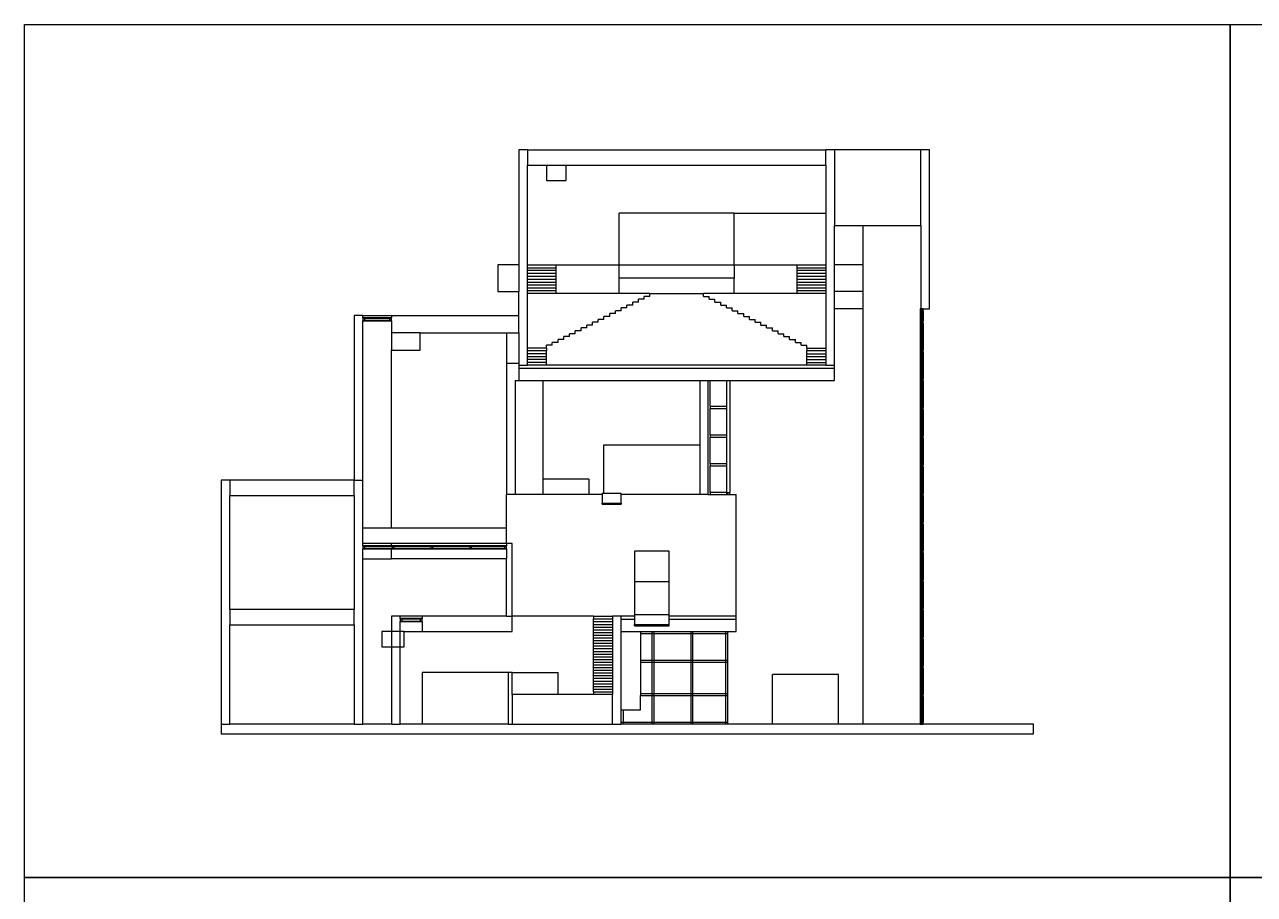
# Model space of a CAD drawing. Header units: millimetres. Extents: x 0 to 336000, y 0 to 193050.
# Drawn here: x 0 to 64260, y 43659 to 89100 of the extents above; entities that cross this region are included whole.
import ezdxf

# ---------------------------------------------------------------- set-up
doc = ezdxf.new("R2010")
doc.units = ezdxf.units.MM
doc.header["$LTSCALE"] = 20
doc.layers.add('스케치업 베이스', color=7, linetype='Continuous')

msp = doc.modelspace()

# ---------------------------------------------------------------- linework, layer by layer
for points in [[(0, 44550), (0, 89100), (63000, 89100), (63000, 44550), (0, 44550)], [(63000, 44550), (63000, 89100), (126000, 89100), (126000, 44550), (63000, 44550)], [(0, 0), (0, 44550), (63000, 44550), (63000, 0), (0, 0)], [(63000, 0), (63000, 44550), (126000, 44550), (126000, 0), (63000, 0)]]:
    msp.add_lwpolyline(points, close=True)
at = {"layer": '스케치업 베이스'}
for p, q in [((25824, 82550), (25824, 76550)), ((26274, 82550), (25824, 82550)), ((26274, 82550), (26274, 81750)), ((26274, 82550), (41874, 82550)), ((42324, 82550), (41874, 82550)), ((41874, 81750), (41874, 82550)), ((46825, 82550), (42324, 82550)), ((42324, 82550), (42324, 78600)), ((46825, 78600), (46825, 82550)), ((47275, 82550), (46825, 82550)), ((47275, 74250), (47275, 82550)), ((26274, 76550), (26274, 81750)), ((26274, 81750), (27274, 81750)), ((27274, 81750), (27274, 80950)), ((27274, 81750), (28274, 81750)), ((28274, 81750), (28274, 80950)), ((28274, 81750), (31074, 81750)), ((31074, 81750), (37074, 81750)), ((37074, 81750), (41874, 81750)), ((41874, 81750), (41874, 79250)), ((27274, 80950), (28274, 80950)), ((31074, 76550), (31074, 79250)), ((37074, 79250), (31074, 79250)), ((37074, 76550), (37074, 79250)), ((37074, 79250), (41874, 79250)), ((41874, 79250), (41874, 76550)), ((42324, 78600), (43824, 78600)), ((42324, 76550), (42324, 78600)), ((43824, 78600), (46825, 78600)), ((43824, 76550), (43824, 78600)), ((46825, 78600), (46825, 74250)), ((25824, 76550), (24724, 76550)), ((24724, 76550), (24724, 75150)), ((25824, 76550), (25824, 75150)), ((26274, 76550), (27774, 76550)), ((26274, 76400), (26274, 76550)), ((27774, 76550), (31074, 76550)), ((27774, 76400), (27774, 76550)), ((31074, 75850), (31074, 76550)), ((31074, 76550), (37074, 76550)), ((37074, 76550), (37074, 75850)), ((37074, 76550), (40374, 76550)), ((40374, 76550), (41874, 76550)), ((40374, 76400), (40374, 76550)), ((41874, 76550), (41874, 76400)), ((43824, 76550), (42324, 76550)), ((42324, 75150), (42324, 76550)), ((43824, 75150), (43824, 76550)), ((26274, 76400), (27774, 76400)), ((26274, 76250), (26274, 76400)), ((27774, 76250), (26274, 76250)), ((26274, 76100), (26274, 76250)), ((27774, 76100), (26274, 76100)), ((26274, 75950), (26274, 76100)), ((26274, 75950), (27774, 75950)), ((26274, 75800), (26274, 75950)), ((27774, 76250), (27774, 76400)), ((27774, 76100), (27774, 76250)), ((27774, 75950), (27774, 76100)), ((27774, 75800), (27774, 75950)), ((37074, 75850), (31074, 75850)), ((31074, 75050), (31074, 75850)), ((37074, 75050), (37074, 75850)), ((40374, 76400), (41874, 76400)), ((40374, 76250), (40374, 76400)), ((41874, 76250), (40374, 76250)), ((40374, 76100), (40374, 76250)), ((41874, 76100), (40374, 76100)), ((40374, 75950), (40374, 76100)), ((40374, 75950), (41874, 75950)), ((40374, 75800), (40374, 75950)), ((41874, 76400), (41874, 76250)), ((41874, 76250), (41874, 76100)), ((41874, 76100), (41874, 75950)), ((41874, 75950), (41874, 75800)), ((26274, 75800), (27774, 75800)), ((26274, 75650), (26274, 75800)), ((26274, 75650), (27774, 75650)), ((26274, 75500), (26274, 75650)), ((26274, 75500), (27774, 75500)), ((26274, 75350), (26274, 75500)), ((26274, 75350), (27774, 75350)), ((26274, 75200), (26274, 75350)), ((26274, 75050), (26274, 75200)), ((26274, 75200), (27774, 75200)), ((27774, 75650), (27774, 75800)), ((27774, 75500), (27774, 75650)), ((27774, 75350), (27774, 75500)), ((27774, 75200), (27774, 75350)), ((27774, 75050), (27774, 75200)), ((40374, 75800), (41874, 75800)), ((40374, 75650), (40374, 75800)), ((40374, 75650), (41874, 75650)), ((40374, 75500), (40374, 75650)), ((40374, 75500), (41874, 75500)), ((40374, 75350), (40374, 75500)), ((40374, 75350), (41874, 75350)), ((40374, 75200), (40374, 75350)), ((40374, 75050), (40374, 75200)), ((40374, 75200), (41874, 75200)), ((41874, 75800), (41874, 75650)), ((41874, 75650), (41874, 75500)), ((41874, 75500), (41874, 75350)), ((41874, 75350), (41874, 75200)), ((41874, 75200), (41874, 75050)), ((24724, 75150), (25824, 75150)), ((25824, 73900), (25824, 75150)), ((26274, 72200), (26274, 75050)), ((27774, 75050), (26274, 75050)), ((31074, 75050), (27774, 75050)), ((32674, 75050), (31074, 75050)), ((32074, 74600), (31774, 74600)), ((31774, 74450), (31774, 74600)), ((32374, 74750), (32074, 74750)), ((32074, 74600), (32074, 74750)), ((32674, 74900), (32374, 74900)), ((32374, 74750), (32374, 74900)), ((32674, 75050), (35474, 75050)), ((32674, 74900), (32674, 75050)), ((35474, 74900), (35474, 75050)), ((37074, 75050), (35474, 75050)), ((35474, 74900), (35774, 74900)), ((35774, 74750), (35774, 74900)), ((35774, 74750), (36074, 74750)), ((36074, 74600), (36074, 74750)), ((36074, 74600), (36374, 74600)), ((36374, 74450), (36374, 74600)), ((40374, 75050), (37074, 75050)), ((41874, 75050), (40374, 75050)), ((41874, 75050), (41874, 72200)), ((42324, 74250), (42324, 75150)), ((43824, 75150), (42324, 75150)), ((43824, 74250), (43824, 75150)), ((17675, 73900), (17225, 73900)), ((17225, 73900), (17225, 65300)), ((17675, 73900), (19175, 73900)), ((17675, 73775), (17675, 73900)), ((19175, 73900), (19175, 73775)), ((19175, 73900), (25824, 73900)), ((25824, 73000), (25824, 73900)), ((30874, 74000), (30574, 74000)), ((30574, 73850), (30574, 74000)), ((31174, 74150), (30874, 74150)), ((30874, 74000), (30874, 74150)), ((31474, 74300), (31174, 74300)), ((31174, 74150), (31174, 74300)), ((31774, 74450), (31474, 74450)), ((31474, 74300), (31474, 74450)), ((36374, 74450), (36674, 74450)), ((36674, 74300), (36674, 74450)), ((36674, 74300), (36974, 74300)), ((36974, 74150), (36974, 74300)), ((36974, 74150), (37274, 74150)), ((37274, 74000), (37274, 74150)), ((37274, 74000), (37574, 74000)), ((37574, 73850), (37574, 74000)), ((43824, 74250), (42324, 74250)), ((42324, 71300), (42324, 74250)), ((43824, 52550), (43824, 74250)), ((46800, 74250), (46800, 74150)), ((46825, 74250), (46800, 74250)), ((46800, 74150), (46825, 74150)), ((46800, 74150), (46800, 73600)), ((46925, 74250), (46825, 74250)), ((46825, 74250), (46825, 74150)), ((46825, 74150), (46925, 74150)), ((46825, 74150), (46825, 73600)), ((46950, 74250), (46925, 74250)), ((46925, 74150), (46925, 74250)), ((46925, 74150), (46950, 74150)), ((46925, 73600), (46925, 74150)), ((46950, 74150), (46950, 74250)), ((46950, 74250), (47275, 74250)), ((46950, 74150), (46950, 73600)), ((17775, 73775), (17675, 73775)), ((17675, 73775), (17675, 73750)), ((17675, 73750), (17675, 73650)), ((17775, 73750), (17675, 73750)), ((17675, 73650), (17775, 73650)), ((17675, 73650), (17675, 73625)), ((17675, 73625), (17775, 73625)), ((17675, 65300), (17675, 73625)), ((19075, 73775), (17775, 73775)), ((17775, 73750), (17775, 73775)), ((17775, 73650), (17775, 73750)), ((19075, 73750), (17775, 73750)), ((17775, 73625), (17775, 73650)), ((17775, 73650), (19075, 73650)), ((17775, 73625), (19075, 73625)), ((19175, 73775), (19075, 73775)), ((19075, 73775), (19075, 73750)), ((19075, 73750), (19075, 73650)), ((19175, 73750), (19075, 73750)), ((19075, 73650), (19075, 73625)), ((19075, 73650), (19175, 73650)), ((19075, 73625), (19175, 73625)), ((19175, 73750), (19175, 73775)), ((19175, 73650), (19175, 73750)), ((19175, 73625), (19175, 73650)), ((19175, 73625), (19175, 73000)), ((29674, 73400), (29374, 73400)), ((29374, 73250), (29374, 73400)), ((29974, 73550), (29674, 73550)), ((29674, 73400), (29674, 73550)), ((30274, 73700), (29974, 73700)), ((29974, 73550), (29974, 73700)), ((30574, 73850), (30274, 73850)), ((30274, 73700), (30274, 73850)), ((37574, 73850), (37874, 73850)), ((37874, 73700), (37874, 73850)), ((37874, 73700), (38174, 73700)), ((38174, 73550), (38174, 73700)), ((38174, 73550), (38474, 73550)), ((38474, 73400), (38474, 73550)), ((38474, 73400), (38774, 73400)), ((38774, 73250), (38774, 73400)), ((46800, 73600), (46800, 73500)), ((46825, 73600), (46800, 73600)), ((46800, 73500), (46825, 73500)), ((46800, 73500), (46800, 72100)), ((46925, 73600), (46825, 73600)), ((46825, 73600), (46825, 73500)), ((46825, 73500), (46925, 73500)), ((46825, 73500), (46825, 72100)), ((46950, 73600), (46925, 73600)), ((46925, 73500), (46925, 73600)), ((46925, 73500), (46950, 73500)), ((46925, 72100), (46925, 73500)), ((46950, 73500), (46950, 73600)), ((46950, 73500), (46950, 72100)), ((20675, 73000), (19175, 73000)), ((19175, 73000), (19175, 72100)), ((20675, 72100), (20675, 73000)), ((20675, 73000), (25175, 73000)), ((25175, 73000), (25175, 71400)), ((25175, 73000), (25824, 73000)), ((25824, 73000), (25824, 71400)), ((28174, 72650), (27874, 72650)), ((27874, 72500), (27874, 72650)), ((28474, 72800), (28174, 72800)), ((28174, 72650), (28174, 72800)), ((28774, 72950), (28474, 72950)), ((28474, 72800), (28474, 72950)), ((29074, 73100), (28774, 73100)), ((28774, 72950), (28774, 73100)), ((29374, 73250), (29074, 73250)), ((29074, 73100), (29074, 73250)), ((38774, 73250), (39074, 73250)), ((39074, 73100), (39074, 73250)), ((39074, 73100), (39374, 73100)), ((39374, 72950), (39374, 73100)), ((39374, 72950), (39674, 72950)), ((39674, 72800), (39674, 72950)), ((39674, 72800), (39974, 72800)), ((39974, 72650), (39974, 72800)), ((39974, 72650), (40274, 72650)), ((40274, 72500), (40274, 72650)), ((19175, 62790), (19175, 72100)), ((19175, 72100), (20675, 72100)), ((27274, 72200), (26274, 72200)), ((26274, 72050), (26274, 72200)), ((26274, 71900), (26274, 72050)), ((27274, 72050), (26274, 72050)), ((27574, 72350), (27274, 72350)), ((27274, 72200), (27274, 72350)), ((27274, 72200), (27274, 72050)), ((27274, 71900), (27274, 72050)), ((27874, 72500), (27574, 72500)), ((27574, 72350), (27574, 72500)), ((40274, 72500), (40574, 72500)), ((40574, 72350), (40574, 72500)), ((40574, 72350), (40874, 72350)), ((40874, 72200), (40874, 72350)), ((40874, 72200), (41874, 72200)), ((40874, 72200), (40874, 72050)), ((41874, 72050), (40874, 72050)), ((40874, 71900), (40874, 72050)), ((41874, 72200), (41874, 72050)), ((41874, 72050), (41874, 71900)), ((46800, 72100), (46800, 72000)), ((46825, 72100), (46800, 72100)), ((46800, 72000), (46825, 72000)), ((46800, 72000), (46800, 70600)), ((46925, 72100), (46825, 72100)), ((46825, 72100), (46825, 72000)), ((46825, 72000), (46925, 72000)), ((46825, 72000), (46825, 70600)), ((46950, 72100), (46925, 72100)), ((46925, 72000), (46925, 72100)), ((46925, 72000), (46950, 72000)), ((46925, 70600), (46925, 72000)), ((46950, 72000), (46950, 72100)), ((46950, 72000), (46950, 70600)), ((25175, 71400), (25175, 64550)), ((25824, 71400), (25175, 71400)), ((25824, 71400), (25824, 71300)), ((26274, 71750), (26274, 71900)), ((27274, 71900), (26274, 71900)), ((26274, 71600), (26274, 71750)), ((27274, 71750), (26274, 71750)), ((27274, 71600), (26274, 71600)), ((26274, 71450), (26274, 71600)), ((27274, 71450), (26274, 71450)), ((26274, 71300), (26274, 71450)), ((27274, 71750), (27274, 71900)), ((27274, 71600), (27274, 71750)), ((27274, 71450), (27274, 71600)), ((27274, 71300), (27274, 71450)), ((40874, 71900), (41874, 71900)), ((40874, 71750), (40874, 71900)), ((40874, 71600), (40874, 71750)), ((41874, 71750), (40874, 71750)), ((40874, 71600), (41874, 71600)), ((40874, 71450), (40874, 71600)), ((40874, 71450), (41874, 71450)), ((40874, 71300), (40874, 71450)), ((41874, 71900), (41874, 71750)), ((41874, 71750), (41874, 71600)), ((41874, 71600), (41874, 71450)), ((41874, 71450), (41874, 71300)), ((25824, 71300), (26274, 71300)), ((25824, 71300), (25824, 71150)), ((25824, 71150), (42324, 71150)), ((25824, 71150), (25824, 70500)), ((27274, 71300), (26274, 71300)), ((40874, 71300), (27274, 71300)), ((41874, 71300), (40874, 71300)), ((41874, 71300), (42324, 71300)), ((42324, 71150), (42324, 71300)), ((42324, 70500), (42324, 71150)), ((25625, 70500), (25824, 70500)), ((25625, 70500), (25625, 64550)), ((25824, 70500), (27075, 70500)), ((27075, 70500), (35275, 70500)), ((27075, 70500), (27075, 65350)), ((35275, 70500), (35275, 67150)), ((35275, 70500), (35725, 70500)), ((35725, 64550), (35725, 70500)), ((35725, 70500), (35825, 70500)), ((35825, 70500), (36700, 70500)), ((35825, 69150), (35825, 70500)), ((36700, 70500), (36850, 70500)), ((36700, 69150), (36700, 70500)), ((36850, 70500), (42324, 70500)), ((36850, 70500), (36850, 64650)), ((46800, 70600), (46800, 70500)), ((46825, 70600), (46800, 70600)), ((46800, 70500), (46825, 70500)), ((46800, 70500), (46800, 69100)), ((46925, 70600), (46825, 70600)), ((46825, 70600), (46825, 70500)), ((46825, 70500), (46925, 70500)), ((46825, 70500), (46825, 69100)), ((46950, 70600), (46925, 70600)), ((46925, 70500), (46925, 70600)), ((46925, 70500), (46950, 70500)), ((46925, 69100), (46925, 70500)), ((46950, 70500), (46950, 70600)), ((46950, 70500), (46950, 69100)), ((35825, 69150), (35825, 69050)), ((36700, 69150), (35825, 69150)), ((35825, 69050), (36700, 69050)), ((35825, 67650), (35825, 69050)), ((36700, 69050), (36700, 69150)), ((36700, 67650), (36700, 69050)), ((46800, 69100), (46800, 69000)), ((46825, 69100), (46800, 69100)), ((46800, 69000), (46825, 69000)), ((46800, 69000), (46800, 67600)), ((46925, 69100), (46825, 69100)), ((46825, 69100), (46825, 69000)), ((46825, 69000), (46925, 69000)), ((46825, 69000), (46825, 67600)), ((46950, 69100), (46925, 69100)), ((46925, 69000), (46925, 69100)), ((46925, 69000), (46950, 69000)), ((46925, 67600), (46925, 69000)), ((46950, 69000), (46950, 69100)), ((46950, 69000), (46950, 67600)), ((35825, 67650), (35825, 67550)), ((36700, 67650), (35825, 67650)), ((35825, 67550), (36700, 67550)), ((35825, 66150), (35825, 67550)), ((36700, 67550), (36700, 67650)), ((36700, 66150), (36700, 67550)), ((46800, 67600), (46800, 67500)), ((46825, 67600), (46800, 67600)), ((46800, 67500), (46825, 67500)), ((46800, 67500), (46800, 66100)), ((46925, 67600), (46825, 67600)), ((46825, 67600), (46825, 67500)), ((46825, 67500), (46925, 67500)), ((46825, 67500), (46825, 66100)), ((46950, 67600), (46925, 67600)), ((46925, 67500), (46925, 67600)), ((46925, 67500), (46950, 67500)), ((46925, 66100), (46925, 67500)), ((46950, 67500), (46950, 67600)), ((46950, 67500), (46950, 66100)), ((30275, 64596), (30275, 67150)), ((30275, 67150), (35275, 67150)), ((35275, 67150), (35275, 64550)), ((35825, 66150), (35825, 66050)), ((36700, 66150), (35825, 66150)), ((35825, 66050), (36700, 66050)), ((35825, 64650), (35825, 66050)), ((36700, 66050), (36700, 66150)), ((36700, 64650), (36700, 66050)), ((46800, 66100), (46800, 66000)), ((46825, 66100), (46800, 66100)), ((46800, 66000), (46825, 66000)), ((46800, 66000), (46800, 64600)), ((46925, 66100), (46825, 66100)), ((46825, 66100), (46825, 66000)), ((46825, 66000), (46925, 66000)), ((46825, 66000), (46825, 64600)), ((46950, 66100), (46925, 66100)), ((46925, 66000), (46925, 66100)), ((46925, 66000), (46950, 66000)), ((46925, 64600), (46925, 66000)), ((46950, 66000), (46950, 66100)), ((46950, 66000), (46950, 64600)), ((10275, 65300), (10275, 52550)), ((10725, 65300), (10275, 65300)), ((17225, 65300), (10725, 65300)), ((10725, 65300), (10725, 64500)), ((17225, 65300), (17675, 65300)), ((17225, 64500), (17225, 65300)), ((17675, 62790), (17675, 65300)), ((29475, 65350), (27075, 65350)), ((27075, 65350), (27075, 64550)), ((29475, 65350), (29475, 64550)), ((10725, 58550), (10725, 64500)), ((10725, 64500), (17225, 64500)), ((17225, 64500), (17225, 58550)), ((25625, 64550), (25175, 64550)), ((25175, 62790), (25175, 64550)), ((27075, 64550), (25625, 64550)), ((29475, 64550), (27075, 64550)), ((30175, 64550), (29475, 64550)), ((30275, 64596), (30175, 64596)), ((30175, 64596), (30175, 64550)), ((30175, 64550), (30175, 64096)), ((31175, 64596), (30275, 64596)), ((31175, 64550), (31175, 64596)), ((35275, 64550), (31175, 64550)), ((31175, 64096), (31175, 64550)), ((35725, 64550), (35275, 64550)), ((35725, 64550), (35825, 64550)), ((35825, 64650), (35825, 64550)), ((36700, 64650), (35825, 64650)), ((35825, 64550), (36700, 64550)), ((36700, 64550), (36700, 64650)), ((36700, 64550), (36720, 64550)), ((36720, 64550), (36720, 64650)), ((36720, 64650), (36725, 64650)), ((36720, 64550), (36725, 64550)), ((36725, 64650), (36850, 64650)), ((36725, 64650), (36725, 64550)), ((36725, 64550), (36850, 64550)), ((36850, 64550), (36850, 64650)), ((36850, 64550), (37175, 64550)), ((37175, 58190), (37175, 64550)), ((46800, 64600), (46800, 64500)), ((46825, 64600), (46800, 64600)), ((46800, 64500), (46825, 64500)), ((46800, 64500), (46800, 63100)), ((46925, 64600), (46825, 64600)), ((46825, 64600), (46825, 64500)), ((46825, 64500), (46925, 64500)), ((46825, 64500), (46825, 63100)), ((46950, 64600), (46925, 64600)), ((46925, 64500), (46925, 64600)), ((46925, 64500), (46950, 64500)), ((46925, 63100), (46925, 64500)), ((46950, 64500), (46950, 64600)), ((46950, 64500), (46950, 63100)), ((30175, 64050), (30175, 64096)), ((30175, 64096), (31175, 64096)), ((30175, 64050), (31175, 64050)), ((31175, 64096), (31175, 64050)), ((46800, 63100), (46800, 63000)), ((46825, 63100), (46800, 63100)), ((46800, 63000), (46825, 63000)), ((46800, 63000), (46800, 61600)), ((46925, 63100), (46825, 63100)), ((46825, 63100), (46825, 63000)), ((46825, 63000), (46925, 63000)), ((46825, 63000), (46825, 61600)), ((46950, 63100), (46925, 63100)), ((46925, 63000), (46925, 63100)), ((46925, 63000), (46950, 63000)), ((46925, 61600), (46925, 63000)), ((46950, 63000), (46950, 63100)), ((46950, 63000), (46950, 61600)), ((17675, 61990), (17675, 62790)), ((19175, 62790), (17675, 62790)), ((25175, 62790), (19175, 62790)), ((25175, 61990), (25175, 62790)), ((17675, 61865), (17675, 61990)), ((19175, 61990), (17675, 61990)), ((17775, 61865), (17675, 61865)), ((17675, 61865), (17675, 61840)), ((17675, 61840), (17675, 61740)), ((17775, 61840), (17675, 61840)), ((17675, 61740), (17775, 61740)), ((17675, 61740), (17675, 61715)), ((17675, 61190), (17675, 61715)), ((17675, 61715), (17775, 61715)), ((17775, 61840), (17775, 61865)), ((19175, 61865), (17775, 61865)), ((17775, 61740), (17775, 61840)), ((19208, 61840), (17775, 61840)), ((17775, 61715), (17775, 61740)), ((17775, 61740), (19208, 61740)), ((17775, 61715), (19175, 61715)), ((19175, 61865), (19175, 61990)), ((25175, 61990), (19175, 61990)), ((19208, 61865), (19175, 61865)), ((19175, 61190), (19175, 61715)), ((19175, 61715), (19208, 61715)), ((19308, 61865), (19208, 61865)), ((19208, 61865), (19208, 61840)), ((19208, 61840), (19208, 61740)), ((19308, 61840), (19208, 61840)), ((19208, 61740), (19208, 61715)), ((19208, 61740), (19308, 61740)), ((19208, 61715), (19308, 61715)), ((19308, 61840), (19308, 61865)), ((21233, 61865), (19308, 61865)), ((19308, 61740), (19308, 61840)), ((21233, 61840), (19308, 61840)), ((19308, 61715), (19308, 61740)), ((19308, 61740), (21233, 61740)), ((19308, 61715), (21233, 61715)), ((21333, 61865), (21233, 61865)), ((21233, 61865), (21233, 61840)), ((21233, 61840), (21233, 61740)), ((21333, 61840), (21233, 61840)), ((21233, 61740), (21233, 61715)), ((21233, 61740), (21333, 61740)), ((21233, 61715), (21333, 61715)), ((21333, 61840), (21333, 61865)), ((23258, 61865), (21333, 61865)), ((21333, 61740), (21333, 61840)), ((23258, 61840), (21333, 61840)), ((21333, 61715), (21333, 61740)), ((21333, 61740), (23258, 61740)), ((21333, 61715), (23258, 61715)), ((23358, 61865), (23258, 61865)), ((23258, 61865), (23258, 61840)), ((23258, 61840), (23258, 61740)), ((23358, 61840), (23258, 61840)), ((23258, 61740), (23258, 61715)), ((23258, 61740), (23358, 61740)), ((23258, 61715), (23358, 61715)), ((23358, 61840), (23358, 61865)), ((25075, 61865), (23358, 61865)), ((23358, 61740), (23358, 61840)), ((25075, 61840), (23358, 61840)), ((23358, 61715), (23358, 61740)), ((23358, 61740), (25075, 61740)), ((23358, 61715), (25075, 61715)), ((25175, 61865), (25075, 61865)), ((25075, 61865), (25075, 61840)), ((25075, 61840), (25075, 61740)), ((25175, 61840), (25075, 61840)), ((25075, 61740), (25075, 61715)), ((25075, 61740), (25175, 61740)), ((25075, 61715), (25175, 61715)), ((25475, 61990), (25175, 61990)), ((25175, 61990), (25175, 61865)), ((25175, 61840), (25175, 61865)), ((25175, 61740), (25175, 61840)), ((25175, 61715), (25175, 61740)), ((25175, 61715), (25175, 61190)), ((25475, 58190), (25475, 61990)), ((17675, 61190), (19175, 61190)), ((17675, 52550), (17675, 61190)), ((25175, 61190), (19175, 61190)), ((25175, 58190), (25175, 61190)), ((33675, 61590), (31875, 61590)), ((31875, 61590), (31875, 59990)), ((33675, 59990), (33675, 61590)), ((46800, 61600), (46800, 61500)), ((46825, 61600), (46800, 61600)), ((46800, 61500), (46825, 61500)), ((46800, 61500), (46800, 60100)), ((46925, 61600), (46825, 61600)), ((46825, 61600), (46825, 61500)), ((46825, 61500), (46925, 61500)), ((46825, 61500), (46825, 60100)), ((46950, 61600), (46925, 61600)), ((46925, 61500), (46925, 61600)), ((46925, 61500), (46950, 61500)), ((46925, 60100), (46925, 61500)), ((46950, 61500), (46950, 61600)), ((46950, 61500), (46950, 60100)), ((33675, 59990), (31875, 59990)), ((31875, 59990), (31875, 58268)), ((33675, 58268), (33675, 59990)), ((46800, 60100), (46800, 60000)), ((46825, 60100), (46800, 60100)), ((46800, 60000), (46825, 60000)), ((46800, 60000), (46800, 58600)), ((46925, 60100), (46825, 60100)), ((46825, 60100), (46825, 60000)), ((46825, 60000), (46925, 60000)), ((46825, 60000), (46825, 58600)), ((46950, 60100), (46925, 60100)), ((46925, 60000), (46925, 60100)), ((46925, 60000), (46950, 60000)), ((46925, 58600), (46925, 60000)), ((46950, 60000), (46950, 60100)), ((46950, 60000), (46950, 58600)), ((17225, 58550), (10725, 58550)), ((10725, 58550), (10725, 57750)), ((17225, 57750), (17225, 58550)), ((46800, 58600), (46800, 58500)), ((46825, 58600), (46800, 58600)), ((46800, 58500), (46825, 58500)), ((46800, 58500), (46800, 57100)), ((46925, 58600), (46825, 58600)), ((46825, 58600), (46825, 58500)), ((46825, 58500), (46925, 58500)), ((46825, 58500), (46825, 57100)), ((46950, 58600), (46925, 58600)), ((46925, 58500), (46925, 58600)), ((46925, 58500), (46950, 58500)), ((46925, 57100), (46925, 58500)), ((46950, 58500), (46950, 58600)), ((46950, 58500), (46950, 57100)), ((19175, 58190), (19175, 57390)), ((19625, 58190), (19175, 58190)), ((20775, 58190), (19625, 58190)), ((19625, 58065), (19625, 58190)), ((19725, 58065), (19625, 58065)), ((19625, 58065), (19625, 58040)), ((19625, 58040), (19625, 57940)), ((19725, 58040), (19625, 58040)), ((19625, 57940), (19725, 57940)), ((19625, 57940), (19625, 57915)), ((19625, 57915), (19725, 57915)), ((19625, 57390), (19625, 57915)), ((20675, 58065), (19725, 58065)), ((19725, 58040), (19725, 58065)), ((19725, 57940), (19725, 58040)), ((20675, 58040), (19725, 58040)), ((19725, 57915), (19725, 57940)), ((19725, 57940), (20675, 57940)), ((19725, 57915), (20675, 57915)), ((20775, 58065), (20675, 58065)), ((20675, 58065), (20675, 58040)), ((20675, 58040), (20675, 57940)), ((20775, 58040), (20675, 58040)), ((20675, 57940), (20675, 57915)), ((20675, 57940), (20775, 57940)), ((20675, 57915), (20775, 57915)), ((20775, 58190), (20775, 58065)), ((25175, 58190), (20775, 58190)), ((20775, 58040), (20775, 58065)), ((20775, 57940), (20775, 58040)), ((20775, 57915), (20775, 57940)), ((20775, 57915), (20775, 57390)), ((25175, 58190), (25475, 58190)), ((25475, 57390), (25475, 58190)), ((29725, 58190), (25475, 58190)), ((29725, 58190), (30725, 58190)), ((29725, 58190), (29725, 58049)), ((29725, 57908), (29725, 58049)), ((29725, 58049), (30725, 58049)), ((29725, 57908), (30725, 57908)), ((29725, 57767), (29725, 57908)), ((30725, 58190), (30725, 58049)), ((31175, 58190), (30725, 58190)), ((30725, 58049), (30725, 57908)), ((30725, 57908), (30725, 57767)), ((31875, 58190), (31175, 58190)), ((31175, 58040), (31175, 58190)), ((31175, 58040), (31875, 58040)), ((31175, 57390), (31175, 58040)), ((33675, 58268), (31875, 58268)), ((31875, 58268), (31875, 58190)), ((31875, 58190), (31875, 58040)), ((31875, 58040), (31875, 57768)), ((33675, 58190), (33675, 58268)), ((37175, 58190), (33675, 58190)), ((33675, 58040), (33675, 58190)), ((33675, 58040), (37175, 58040)), ((33675, 57768), (33675, 58040)), ((37175, 58040), (37175, 58190)), ((37175, 57390), (37175, 58040)), ((10725, 52550), (10725, 57750)), ((10725, 57750), (17225, 57750)), ((17225, 57750), (17225, 52550)), ((18675, 57390), (18675, 56590)), ((19175, 57390), (18675, 57390)), ((19175, 57390), (19175, 56590)), ((19625, 57390), (19175, 57390)), ((19825, 57390), (19625, 57390)), ((19625, 56590), (19625, 57390)), ((19825, 56590), (19825, 57390)), ((19825, 57390), (20775, 57390)), ((20775, 57390), (25175, 57390)), ((25175, 57390), (25475, 57390)), ((29725, 57626), (29725, 57767)), ((29725, 57767), (30725, 57767)), ((29725, 57485), (29725, 57626)), ((29725, 57626), (30725, 57626)), ((29725, 57344), (29725, 57485)), ((29725, 57485), (30725, 57485)), ((29725, 57203), (29725, 57344)), ((29725, 57344), (30725, 57344)), ((29725, 57203), (30725, 57203)), ((29725, 57062), (29725, 57203)), ((30725, 57767), (30725, 57626)), ((30725, 57626), (30725, 57485)), ((30725, 57485), (30725, 57344)), ((30725, 57344), (30725, 57203)), ((30725, 57203), (30725, 57062)), ((31175, 57390), (32175, 57390)), ((31175, 53301), (31175, 57390)), ((31875, 57690), (31875, 57768)), ((31875, 57768), (33675, 57768)), ((31875, 57690), (33675, 57690)), ((32175, 57390), (32175, 57290)), ((32175, 57390), (32779, 57390)), ((32175, 57290), (32779, 57290)), ((32175, 57290), (32175, 55890)), ((32779, 57390), (32879, 57390)), ((32779, 57390), (32779, 57290)), ((32779, 57290), (32879, 57290)), ((32779, 57290), (32779, 55890)), ((32879, 57390), (34804, 57390)), ((32879, 57390), (32879, 57290)), ((32879, 57290), (34804, 57290)), ((32879, 57290), (32879, 55890)), ((33675, 57690), (33675, 57768)), ((34804, 57390), (34904, 57390)), ((34804, 57390), (34804, 57290)), ((34804, 57290), (34904, 57290)), ((34804, 57290), (34804, 55890)), ((34904, 57390), (36625, 57390)), ((34904, 57390), (34904, 57290)), ((34904, 57290), (36625, 57290)), ((34904, 57290), (34904, 55890)), ((36625, 57390), (36725, 57390)), ((36625, 57390), (36625, 57290)), ((36625, 57290), (36725, 57290)), ((36625, 57290), (36625, 55890)), ((36725, 57390), (37175, 57390)), ((36725, 57390), (36725, 57290)), ((36725, 57290), (36725, 55890)), ((18675, 56590), (19175, 56590)), ((19175, 56590), (19175, 52550)), ((19175, 56590), (19625, 56590)), ((19625, 56590), (19825, 56590)), ((19625, 52550), (19625, 56590)), ((29725, 56921), (29725, 57062)), ((29725, 57062), (30725, 57062)), ((29725, 56780), (29725, 56921)), ((29725, 56921), (30725, 56921)), ((29725, 56639), (29725, 56780)), ((29725, 56780), (30725, 56780)), ((29725, 56498), (29725, 56639)), ((29725, 56639), (30725, 56639)), ((30725, 57062), (30725, 56921)), ((30725, 56921), (30725, 56780)), ((30725, 56780), (30725, 56639)), ((30725, 56639), (30725, 56498)), ((46800, 57100), (46800, 57000)), ((46825, 57100), (46800, 57100)), ((46800, 57000), (46825, 57000)), ((46800, 57000), (46800, 55600)), ((46925, 57100), (46825, 57100)), ((46825, 57100), (46825, 57000)), ((46825, 57000), (46925, 57000)), ((46825, 57000), (46825, 55600)), ((46950, 57100), (46925, 57100)), ((46925, 57000), (46925, 57100)), ((46925, 57000), (46950, 57000)), ((46925, 55600), (46925, 57000)), ((46950, 57000), (46950, 57100)), ((46950, 57000), (46950, 55600)), ((29725, 56498), (30725, 56498)), ((29725, 56357), (29725, 56498)), ((29725, 56357), (30725, 56357)), ((29725, 56216), (29725, 56357)), ((29725, 56075), (29725, 56216)), ((29725, 56216), (30725, 56216)), ((29725, 55934), (29725, 56075)), ((29725, 56075), (30725, 56075)), ((29725, 55934), (30725, 55934)), ((29725, 55793), (29725, 55934)), ((30725, 56498), (30725, 56357)), ((30725, 56357), (30725, 56216)), ((30725, 56216), (30725, 56075)), ((30725, 56075), (30725, 55934)), ((30725, 55934), (30725, 55793)), ((29725, 55793), (30725, 55793)), ((29725, 55652), (29725, 55793)), ((29725, 55652), (30725, 55652)), ((29725, 55511), (29725, 55652)), ((29725, 55511), (30725, 55511)), ((29725, 55370), (29725, 55511)), ((29725, 55370), (30725, 55370)), ((29725, 55229), (29725, 55370)), ((30725, 55793), (30725, 55652)), ((30725, 55652), (30725, 55511)), ((30725, 55511), (30725, 55370)), ((30725, 55370), (30725, 55229)), ((32175, 55890), (32779, 55890)), ((32175, 55890), (32175, 55790)), ((32175, 55790), (32779, 55790)), ((32175, 55790), (32175, 54150)), ((32779, 55890), (32879, 55890)), ((32779, 55890), (32779, 55790)), ((32779, 55790), (32779, 54150)), ((32779, 55790), (32879, 55790)), ((32879, 55890), (34804, 55890)), ((32879, 55890), (32879, 55790)), ((32879, 55790), (34804, 55790)), ((32879, 55790), (32879, 54150)), ((34804, 55890), (34904, 55890)), ((34804, 55890), (34804, 55790)), ((34804, 55790), (34904, 55790)), ((34804, 55790), (34804, 54150)), ((34904, 55890), (36625, 55890)), ((34904, 55890), (34904, 55790)), ((34904, 55790), (36625, 55790)), ((34904, 55790), (34904, 54150)), ((36625, 55890), (36725, 55890)), ((36625, 55890), (36625, 55790)), ((36625, 55790), (36725, 55790)), ((36625, 55790), (36625, 54150)), ((36725, 55890), (36725, 55790)), ((36725, 55790), (36725, 54150)), ((46800, 55600), (46800, 55500)), ((46825, 55600), (46800, 55600)), ((46800, 55500), (46825, 55500)), ((46800, 55500), (46800, 54100)), ((46925, 55600), (46825, 55600)), ((46825, 55600), (46825, 55500)), ((46825, 55500), (46925, 55500)), ((46825, 55500), (46825, 54100)), ((46950, 55600), (46925, 55600)), ((46925, 55500), (46925, 55600)), ((46925, 55500), (46950, 55500)), ((46925, 54100), (46925, 55500)), ((46950, 55500), (46950, 55600)), ((46950, 55500), (46950, 54100)), ((25275, 55250), (20775, 55250)), ((20775, 55250), (20775, 52550)), ((25275, 55250), (25275, 52550)), ((25475, 55250), (25275, 55250)), ((25475, 54101), (25475, 55250)), ((25475, 55250), (27875, 55250)), ((27875, 54101), (27875, 55250)), ((29725, 55088), (29725, 55229)), ((29725, 55229), (30725, 55229)), ((29725, 54947), (29725, 55088)), ((29725, 55088), (30725, 55088)), ((29725, 54806), (29725, 54947)), ((29725, 54947), (30725, 54947)), ((29725, 54806), (30725, 54806)), ((29725, 54665), (29725, 54806)), ((29725, 54524), (29725, 54665)), ((29725, 54665), (30725, 54665)), ((30725, 55229), (30725, 55088)), ((30725, 55088), (30725, 54947)), ((30725, 54947), (30725, 54806)), ((30725, 54806), (30725, 54665)), ((30725, 54665), (30725, 54524)), ((39075, 52550), (39075, 55150)), ((42525, 55150), (39075, 55150)), ((42525, 52550), (42525, 55150)), ((25475, 54101), (25475, 52550)), ((27875, 54101), (25475, 54101)), ((29725, 54101), (27875, 54101)), ((29725, 54524), (30725, 54524)), ((29725, 54383), (29725, 54524)), ((29725, 54242), (29725, 54383)), ((29725, 54383), (30725, 54383)), ((29725, 54242), (29725, 54101)), ((29725, 54242), (30725, 54242)), ((30725, 54101), (29725, 54101)), ((30725, 54524), (30725, 54383)), ((30725, 54383), (30725, 54242)), ((30725, 54242), (30725, 54101)), ((30725, 52550), (30725, 54101)), ((32175, 54150), (32779, 54150)), ((32175, 54150), (32175, 54050)), ((32175, 54050), (32779, 54050)), ((32175, 53301), (32175, 54050)), ((32779, 54150), (32779, 54050)), ((32779, 54150), (32879, 54150)), ((32779, 54050), (32779, 52650)), ((32779, 54050), (32879, 54050)), ((32879, 54150), (32879, 54050)), ((32879, 54150), (34804, 54150)), ((32879, 54050), (32879, 52650)), ((32879, 54050), (34804, 54050)), ((34804, 54150), (34904, 54150)), ((34804, 54150), (34804, 54050)), ((34804, 54050), (34804, 52650)), ((34804, 54050), (34904, 54050)), ((34904, 54150), (36625, 54150)), ((34904, 54150), (34904, 54050)), ((34904, 54050), (34904, 52650)), ((34904, 54050), (36625, 54050)), ((36625, 54150), (36725, 54150)), ((36625, 54150), (36625, 54050)), ((36625, 54050), (36625, 52650)), ((36625, 54050), (36725, 54050)), ((36725, 54150), (36725, 54050)), ((36725, 54050), (36725, 52650)), ((46800, 54100), (46800, 54000)), ((46825, 54100), (46800, 54100)), ((46800, 54000), (46800, 52650)), ((46800, 54000), (46825, 54000)), ((46925, 54100), (46825, 54100)), ((46825, 54100), (46825, 54000)), ((46825, 54000), (46925, 54000)), ((46825, 54000), (46825, 52650)), ((46950, 54100), (46925, 54100)), ((46925, 54000), (46925, 54100)), ((46925, 54000), (46950, 54000)), ((46925, 52650), (46925, 54000)), ((46950, 54000), (46950, 54100)), ((46950, 54000), (46950, 52650)), ((31175, 53301), (31275, 53301)), ((31175, 52650), (31175, 53301)), ((31275, 53301), (31275, 52650)), ((31275, 53301), (32175, 53301)), ((10275, 52550), (10275, 52050)), ((10275, 52550), (10725, 52550)), ((17225, 52550), (10725, 52550)), ((17225, 52550), (17675, 52550)), ((19175, 52550), (17675, 52550)), ((19175, 52550), (19625, 52550)), ((20775, 52550), (19625, 52550)), ((25275, 52550), (20775, 52550)), ((25275, 52550), (25475, 52550)), ((25475, 52550), (30725, 52550)), ((30725, 52550), (31175, 52550)), ((31175, 52550), (31175, 52650)), ((31175, 52650), (31275, 52650)), ((31275, 52550), (31175, 52550)), ((31275, 52650), (31275, 52550)), ((31275, 52650), (32779, 52650)), ((32779, 52550), (31275, 52550)), ((32779, 52650), (32779, 52550)), ((32779, 52650), (32879, 52650)), ((32879, 52550), (32779, 52550)), ((32879, 52650), (32879, 52550)), ((32879, 52650), (34804, 52650)), ((34804, 52550), (32879, 52550)), ((34804, 52650), (34804, 52550)), ((34804, 52650), (34904, 52650)), ((34904, 52550), (34804, 52550)), ((34904, 52650), (34904, 52550)), ((34904, 52650), (36625, 52650)), ((36625, 52550), (34904, 52550)), ((36625, 52650), (36625, 52550)), ((36625, 52650), (36725, 52650)), ((36725, 52550), (36625, 52550)), ((36725, 52650), (36725, 52550)), ((39075, 52550), (36725, 52550)), ((42525, 52550), (39075, 52550)), ((43824, 52550), (42525, 52550)), ((46800, 52550), (43824, 52550)), ((46800, 52650), (46800, 52550)), ((46825, 52650), (46800, 52650)), ((46800, 52550), (46825, 52550)), ((46925, 52650), (46825, 52650)), ((46825, 52650), (46825, 52550)), ((46825, 52550), (46925, 52550)), ((46950, 52650), (46925, 52650)), ((46925, 52550), (46925, 52650)), ((46925, 52550), (46950, 52550)), ((46950, 52550), (46950, 52650)), ((52725, 52550), (46950, 52550)), ((52725, 52050), (52725, 52550)), ((10275, 52050), (52725, 52050))]:
    msp.add_line(p, q, dxfattribs=at)

doc.saveas('drawing.dxf')
